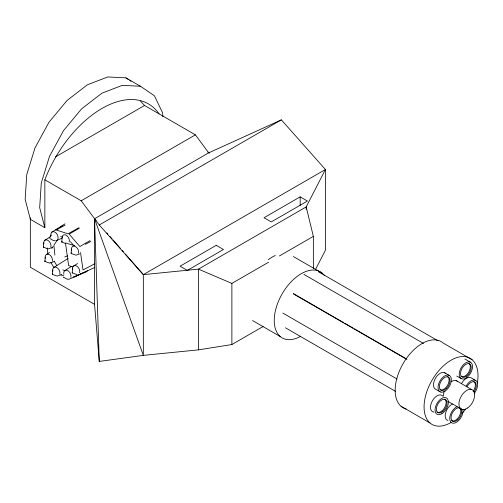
<?xml version="1.0" encoding="UTF-8"?>
<svg xmlns="http://www.w3.org/2000/svg" width="503" height="503" viewBox="0 0 503 503"><rect width="100%" height="100%" fill="white"/><g stroke="black" fill="none" stroke-linecap="round" stroke-linejoin="round"><path stroke-width="0.75" d="M43.736 242.842L43.428 247.168L47.32 248.645M45.188 257.09L44.924 261.466L49.709 263.144L54.129 261.56M52.689 270.042L52.425 274.418L57.21 276.097L61.63 274.512M69.238 241.861A4.841 3.213 62.1 0 0 66.251 235.241A4.841 3.213 62.1 0 0 62.108 237.737L61.8 242.069L65.692 243.54M71.42 249.111L71.156 253.487L75.94 255.166L79.65 253.889M72.526 268.571L72.218 272.896L77.047 274.619M43.352 246.847L43.686 246.633L43.579 247.25M44.798 261.095L45.176 260.95L44.974 261.491M52.306 274.047L52.639 273.833L52.532 274.449M61.724 241.742L62.064 241.528L61.957 242.144M71.03 253.116L71.407 252.971L71.206 253.512M72.143 272.576L72.514 272.425L72.319 272.972M315.444 269.646L325.41 250.243L325.41 169.511L281.359 119.859L208.751 152.824L94.551 218.761L94.551 304.334L99.273 361.424L143.33 355.37L198.44 349.868L231.883 344.536L263.113 326.504M49.149 238.202L51.212 235.039M51.834 248.419L53.067 246.52M53.89 245.257L57.6 239.573M51.916 232.078L65 223.829M44.83 240.271L50.715 236.561M46.276 254.524L49.546 252.462M53.783 267.477L68.169 258.397M64.805 270.601L71.351 266.477M73.62 265.999L77.544 263.522M55.67 230.009L58.323 228.349M59.65 227.519L62.303 225.86M79.279 228.211L69.163 234.115L79.883 246.545L89.999 240.635M55.481 156.892L144.531 105.479L195.39 134.842L208.751 152.824M159.061 113.867A92.898 53.632 -60 0 0 101.958 108.472A92.898 53.632 -60 0 0 44.855 179.797L81.19 200.779L195.39 134.842M81.19 200.779L99.273 224.986L281.359 119.859M96.092 220.521L94.551 218.761L143.33 355.37L143.33 274.638L325.41 169.511L306.182 206.928L306.182 209.279M300.178 196.862L264.031 217.736L271.274 221.917L307.427 201.043L300.178 196.862L300.178 205.469M99.273 224.986L143.33 274.638L198.44 269.136L231.883 283.403L268.545 262.239M279.41 255.97L313.356 236.372L306.182 206.928L198.44 269.136L198.44 349.868M65.176 225.086L56.229 230.009L67.974 233.794L78.984 227.74M85.353 244.326L90.886 241.421M94.759 263.773L83.008 269.941L80.568 252.531M94.312 267.684L73.237 277.298L87.56 270.859M56.229 240.641L61.894 238.202M52.677 247.313L48.257 248.891M64.755 256.983L67.584 255.763M86.824 271.538L69.118 279.165C66.71 280.328 62.787 275.726 63.504 277.574M50.614 239.051C49.973 237.322 52.796 241.597 55.349 240.698M162.897 116.696L162.626 112.886L154.402 95.771L140.456 86.246L125.932 77.858L107.793 76.953L87.428 84.774L67.069 100.468L48.929 122.317L34.99 147.945L26.76 174.554L25.15 199.251L30.331 219.333L44.855 227.721L44.855 179.797M140.456 86.246L122.317 85.34L101.958 93.162L81.599 108.849L63.453 130.705L49.514 156.332L41.29 182.941L39.674 207.638L44.855 227.721M62.862 269.985L65.755 270.847M60.951 274.996L63.843 275.851M66.176 243.125L74.796 245.716M72.948 266.917L68.641 265.622L65.459 242.911M60.599 236.492L62.8 237.202M293.406 256.568L322.31 273.255M472.122 359.752L443.218 343.065A38.153 22.025 -60 0 0 402.696 364.291A38.153 22.025 -60 0 0 406.122 408.983M318.38 271.739L438.044 340.827M464.923 359.023L470.588 362.292A9.425 5.439 -60 0 1 467.601 376.892A9.425 5.439 -60 0 1 459.446 372.176A9.425 5.439 -60 0 1 470.588 362.292M303.938 274.412L423.463 343.423M475.656 380.45L471.11 377.822A9.425 5.439 -60 0 0 461.685 383.261M456.755 376.068L461.163 378.614M444.551 372.685L449.104 375.313M456.328 380.67L471.657 389.517M293.23 293.513L343.53 322.555M344.888 323.341L353.043 328.05M354.401 328.836L405.38 358.268M293.551 293.978L406.965 359.456M440.288 391.938L435.736 389.309A9.425 5.439 -60 0 1 435.768 377.722A9.425 5.439 -60 0 1 445.696 373.54M447.909 401.319L461.905 409.398M282.843 313.08L397.03 379.01M285.471 327.805L395.685 391.435M252.581 320.556L280.14 336.469M401.048 406.273L429.958 422.966M94.551 304.334L30.331 267.256L30.331 217.761M125.932 77.858L128.466 79.593M129.73 80.455L131 81.323M140.5 101.072L144.531 105.479M106.875 232.876L107.9 234.052M109.956 236.404L112.006 238.762M113.037 239.937L120.223 248.168M122.273 250.519L123.304 251.701M125.354 254.053L143.33 274.638M70.42 241.691L73.991 245.835M54.186 261.176L56.902 265.798M50.878 262.459L53.978 267.747M53.922 245.892L54.877 255.109M47.207 247.922L47.842 254.065M94.551 218.761L99.273 361.424M313.356 236.372L313.356 268.501M231.883 283.403L231.883 344.536M63.831 274.33A4.841 3.213 62.1 0 1 67.383 270.438A4.841 3.213 62.1 0 1 70.841 277.298M71.533 250.268A4.841 3.213 62.1 0 1 75.085 246.376A4.841 3.213 62.1 0 1 78.543 253.235M72.639 269.727A4.841 3.213 62.1 0 1 76.198 265.836A4.841 3.213 62.1 0 1 79.65 272.695M52.802 271.199A4.841 3.213 62.1 0 1 56.361 267.307A4.841 3.213 62.1 0 1 59.813 274.166M43.849 243.999A4.841 3.213 62.1 0 1 47.408 240.107A4.841 3.213 62.1 0 1 50.86 246.967M50.941 235.806A4.841 3.213 62.1 0 1 54.494 231.914A4.841 3.213 62.1 0 1 57.952 238.774M45.301 258.246A4.841 3.213 62.1 0 1 48.854 254.355A4.841 3.213 62.1 0 1 52.312 261.214M434.014 412.076A9.425 5.439 -60 0 1 432.303 401.017A9.425 5.439 -60 0 1 442.822 396.15M462.942 409.517A9.425 5.439 -60 0 1 456.976 421.973A9.425 5.439 -60 0 1 449.726 418.509A9.425 5.439 -60 0 1 456.957 406.657M448.022 420.533A9.425 5.439 -60 0 1 445.57 413.02A9.425 5.439 -60 0 1 452.404 404.028M466.237 385.889A9.425 5.439 -60 0 1 476.234 380.878A9.425 5.439 -60 0 1 474.279 393.352M473.82 381.532A7.57 4.37 -60 0 1 473.103 391.378M467.161 386.423A7.57 4.37 -60 0 1 475.046 382.274A7.57 4.37 -60 0 1 474.015 391.9M459.258 407.575A7.57 4.37 -60 0 1 459.258 416.314A7.57 4.37 -60 0 1 451.694 420.684M443.64 396.175A11.123 6.42 -60 0 1 444.231 391.183M451.216 381.67A11.123 6.42 -60 0 1 457.755 381.544M444.746 399.124A7.57 4.37 -60 0 1 444.419 408.046A7.57 4.37 -60 0 1 436.856 412.032M469.11 363.625A7.57 4.37 -60 0 1 468.356 372.754A7.57 4.37 -60 0 1 460.83 376.231M447.569 376.546A7.57 4.37 -60 0 1 447.569 385.285A7.57 4.37 -60 0 1 439.999 389.655M451.235 422.394A38.153 22.025 -60 0 1 424.13 404.758A38.153 22.025 -60 0 1 454.932 358.287A38.153 22.025 -60 0 1 477.366 382.978M474.788 392.428A38.153 22.025 -60 0 1 474.254 393.836M465.671 409.084A38.153 22.025 -60 0 1 462.332 413.133M300.775 336.268A38.153 22.025 -60 0 1 277.845 302.819A38.153 22.025 -60 0 1 324.328 275.437M268.288 259.699A38.153 22.025 -60 0 1 275.33 255.48M207.802 152.183A4.841 2.609 56.6 0 1 209.569 153.069M216.227 245.332L180.074 266.206L187.317 270.388L223.47 249.513L216.227 245.332M441.923 413.673A9.425 5.439 -60 0 0 447.374 398.778A9.425 5.439 -60 0 0 435.837 405.858A9.425 5.439 -60 0 0 441.923 413.673M457.774 419.823A7.57 4.37 -60 0 0 460.17 408.096A7.57 4.37 -60 0 0 451.216 416.038A7.57 4.37 -60 0 0 457.774 419.823M467.696 407.946A11.123 6.42 -60 0 0 473.084 390.391A11.123 6.42 -60 0 0 459.56 400.036A11.123 6.42 -60 0 0 467.696 407.946M445.111 391.064A9.425 5.439 -60 0 0 450.248 376.162A9.425 5.439 -60 0 0 438.729 383.644A9.425 5.439 -60 0 0 445.111 391.064M466.746 376.049A7.57 4.37 -60 0 0 470.022 364.147A7.57 4.37 -60 0 0 460.874 371.157A7.57 4.37 -60 0 0 466.746 376.049M442.873 411.467A7.57 4.37 -60 0 0 445.658 399.652A7.57 4.37 -60 0 0 436.61 407.191A7.57 4.37 -60 0 0 442.873 411.467M446.079 388.794A7.57 4.37 -60 0 0 448.481 377.068A7.57 4.37 -60 0 0 439.528 385.009A7.57 4.37 -60 0 0 446.079 388.794"/></g></svg>
